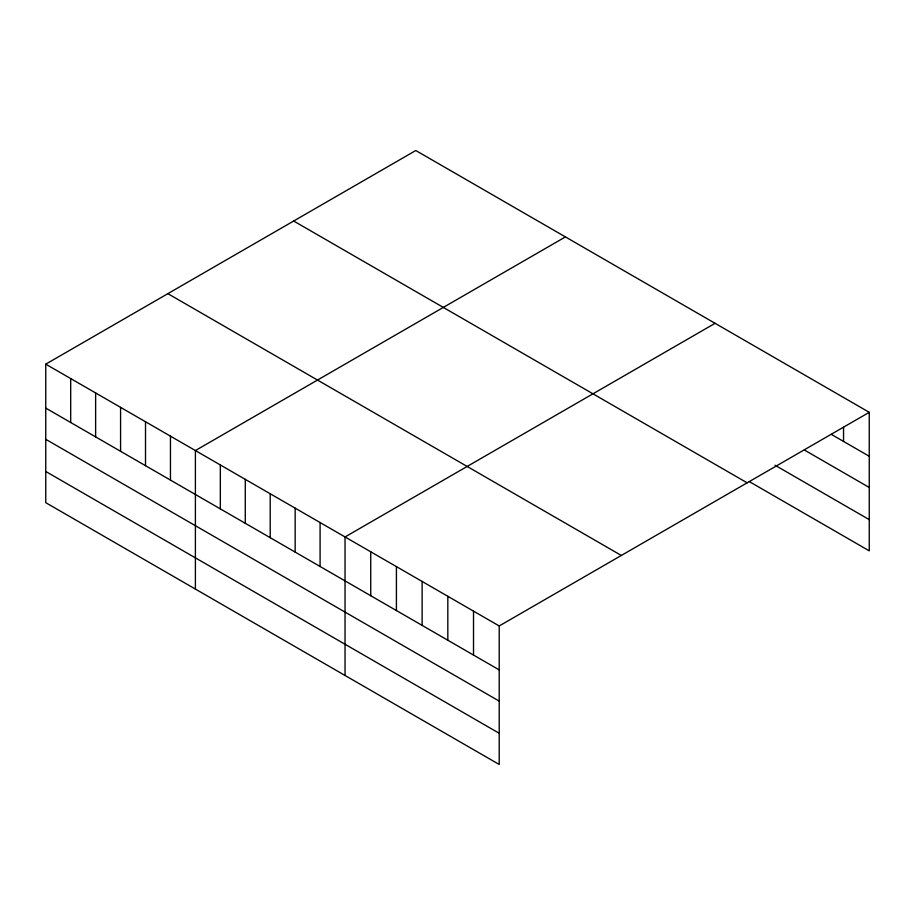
<?xml version="1.0" encoding="UTF-8"?>
<svg xmlns="http://www.w3.org/2000/svg" width="915" height="915" viewBox="0 0 915 915"><rect width="100%" height="100%" fill="white"/><g stroke="black" fill="none" stroke-linecap="round" stroke-linejoin="round"><path stroke-width="1.37" d="M499.213 701.107L499.213 625.963L45.75 364.159L45.75 502.678L499.213 764.482L499.213 701.107L45.75 439.303M749.339 481.61L869.25 550.841L869.25 412.322L415.787 150.518L45.75 364.159M565.424 236.916L195.398 450.557L195.398 589.066M715.073 323.315L345.035 536.956L345.035 675.464M499.213 625.963L869.25 412.322M831.312 434.362L869.25 456.265M804.399 450.031L869.25 487.466M775.028 465.232L869.25 519.629M293.669 221.018L747.143 482.823M167.857 293.658L621.331 555.462M45.75 408.09L499.213 669.894M45.75 471.465L499.213 733.27M843.55 427.248L843.55 441.419M473.513 611.129L473.513 655.06M447.824 596.294L447.824 640.226M422.124 581.46L422.124 625.391M396.424 566.625L396.424 610.557M370.735 551.791L370.735 595.722M320.09 522.557L320.09 566.488M295.156 508.157L295.156 552.088M270.211 493.757L270.211 537.688M245.277 479.357L245.277 523.288M220.332 464.957L220.332 508.889M170.453 436.158L170.453 480.089M145.508 421.758L145.508 465.689M120.574 407.358L120.574 451.289M95.629 392.958L95.629 436.89M70.695 378.558L70.695 422.49"/></g></svg>
